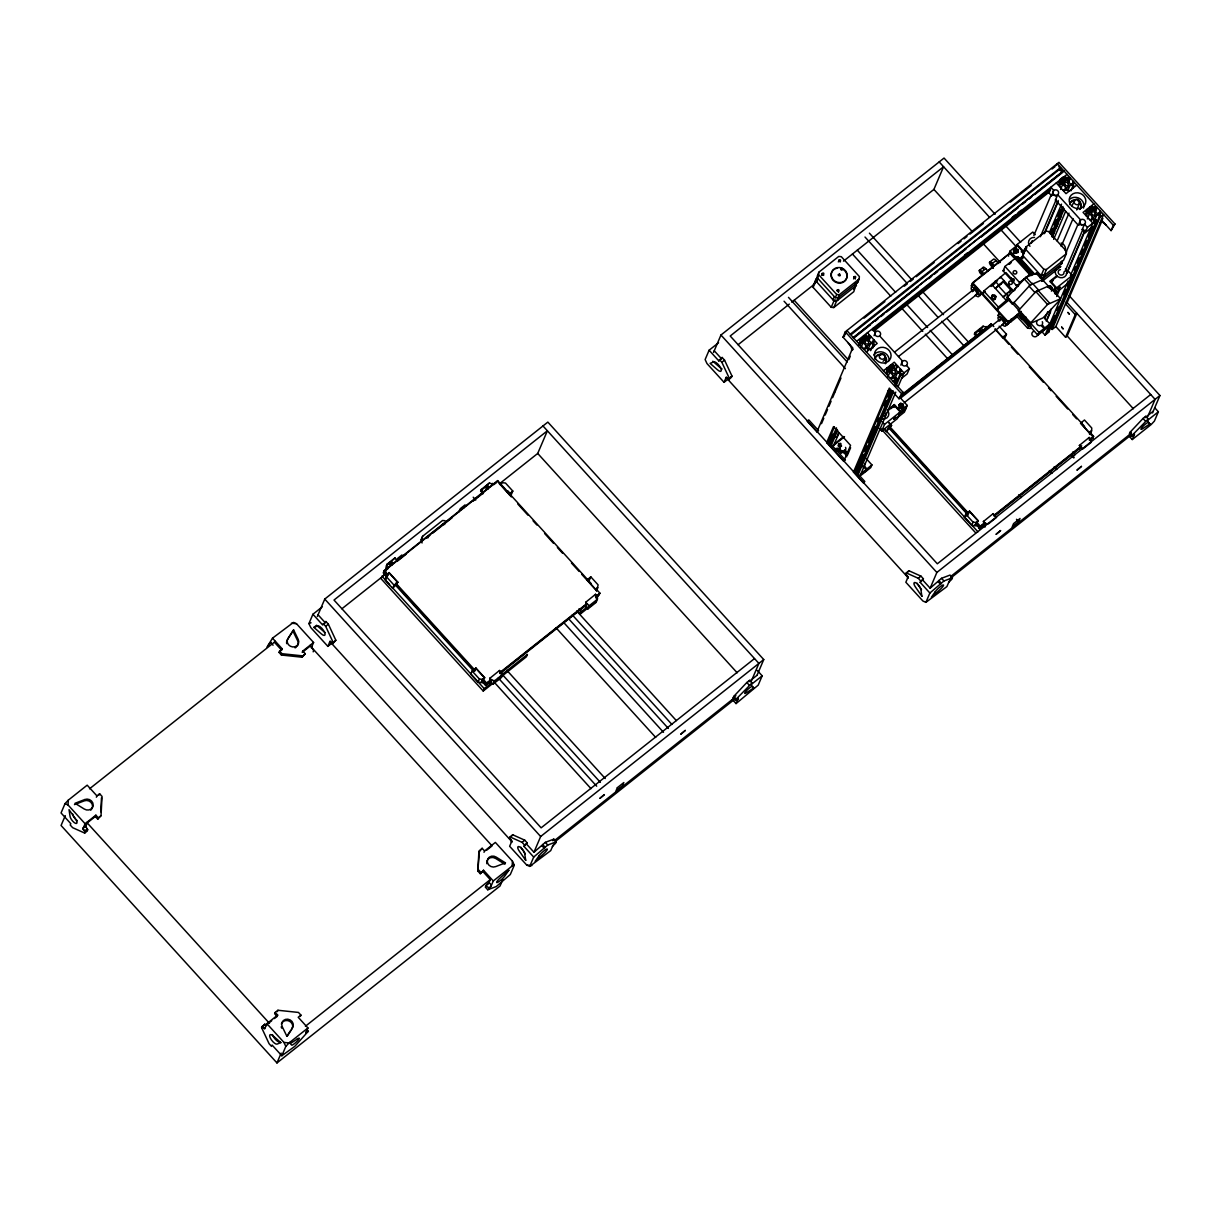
<?xml version="1.0" encoding="UTF-8"?>
<svg xmlns="http://www.w3.org/2000/svg" width="1221" height="1221" viewBox="0 0 1221 1221"><rect width="100%" height="100%" fill="white"/><g stroke="black" fill="none" stroke-linecap="round" stroke-linejoin="round"><path stroke-width="1.5" d="M859.95 344.917L860.652 344.353L859.294 342.857L860.103 342.216L863.155 342.567L866.086 345.772L865.948 348.641L863.079 348.351M886.767 374.389L887.469 373.84L886.095 372.344L886.904 371.703L889.956 372.039L892.887 375.259L892.749 378.128L889.88 377.823M1059.584 186.569L1060.286 186.019L1058.912 184.508L1059.721 183.867L1062.774 184.218L1065.704 187.439L1065.567 190.308L1062.697 190.003M1086.385 216.056L1087.087 215.491L1085.728 213.996L1086.537 213.354L1089.59 213.69L1092.505 216.911L1092.383 219.78L1089.498 219.475M83.257 828.036L85.088 823.732L68.04 804.975L68.3 800.152L87.179 785.164L96.932 795.894L96.352 797.221M100.733 811.782L101.496 797.771M97.756 819.184L98.321 817.856L95.879 815.17L95.314 816.498L97.756 819.184L101.022 815.704L102.06 796.428L99.618 793.757L96.932 795.894M385.439 580.387L386.05 574.77L385.943 576.694L389.117 572.588L397.893 582.234L392.75 588.43L385.439 580.387L386.965 574.297M386.904 564.331L385.958 570.756L386.904 564.331L394.994 557.905L397.1 561.385L405.967 554.349M422.069 542.979L421.23 539.499L422.588 536.294L442.551 520.467L445.116 520.726M422.588 536.294L421.092 541.91M482.967 871.58L490.277 879.624L488.568 883.622L485.866 885.759C494.23 893.116 490.842 875.503 485.302 887.102L487.744 889.773L491.01 886.309L493.284 880.967L483.531 870.252L480.265 873.717L477.838 871.046L478.876 851.77L482.142 848.29L484.584 850.976L484.004 852.304M477.838 871.046L479.441 850.427M493.284 880.967L512.164 865.994L512.423 861.171L495.375 842.414L484.584 850.976M596.565 591.285L596.733 588.079M596.55 596.916L596.459 598.839L597.481 596.443L595.527 594.291L585.698 602.274L586.935 604.41L585.424 606.272L587.866 608.958L595.955 602.533L597.542 598.778M597.481 596.443L597.313 599.328L589.224 605.753L587.866 608.958M596.916 590.17L598.107 584.874L590.796 576.831L586.904 580.097L588.293 579.349M856.623 282.921L853.754 291.727L833.79 307.57L831.226 307.295L813.201 287.469L813.323 285.058L817.139 277.793M813.201 287.469L816.055 278.647M817.414 275.458L816.895 282.127L818.787 272.252L838.751 256.425L841.315 256.685L859.355 276.526L859.218 278.937L857.859 282.127L837.896 297.97L835.317 297.695L817.292 277.869L818.787 272.252M855.57 283.287L855.402 286.187L856.776 282.982M857.859 282.127L857.981 279.716M1022.755 258.669L1023.198 253.434L1025.915 247.024L1045.878 231.196L1048.457 231.471L1066.482 251.297L1066.36 253.709L1063.628 260.104L1043.665 275.946L1041.101 275.671L1023.061 255.845L1025.915 247.024M1061.339 261.263L1061.186 264.163L1062.545 260.958M1090.231 434.447L1090.399 431.227M1089.514 434.172L1091.605 430.921L1091.772 428.037L1084.462 419.993L1080.57 423.26L1089.346 432.906L1090.735 432.142L1089.849 433.379M866.635 335.928L866.452 338.782L863.216 341.361L859.431 340.262L865.903 335.119L866.635 335.928L864.407 341.178M888.964 371.047L891.208 365.796L892.719 364.606L893.451 365.4L893.268 368.269L890.033 370.833L886.965 370.543L886.232 369.734L887.743 368.544L887.118 367.842M1061.782 183.226L1065.536 176.77L1066.086 180.449L1062.85 183.013L1059.05 181.914M1088.583 212.698L1090.826 207.448L1092.337 206.257L1093.07 207.051L1092.887 209.92L1089.651 212.485L1086.598 212.195L1085.866 211.386L1087.377 210.195L1086.736 209.493M840.46 446.169L839.132 444.826L838.461 446.276M389.224 564.545L390.751 563.339L392.139 564.85M488.095 489.026L487.164 487.24L485.332 488.018M840.811 446.367L840.216 444.765L838.217 445.055M978.921 331.532C980.677 328.19 982.768 333.592 979.639 330.281C979.379 327.106 984.492 329.701 981.73 331.334M995.68 281.761L997.557 280.281M1031.516 275.519L1032.661 272.68L1030.387 273.977L1015.765 257.89L1018.039 256.608L1016.849 257.066L1004.975 266.453L1003.097 270.848L1016.254 285.317L1017.429 284.661M1024.266 252.182L1025.03 251.19M83.394 827.731L82.814 829.059L85.256 831.745L84.692 833.073L72.665 827.685L70.223 825.014L70.803 823.671L61.05 812.957L65.034 803.616L68.3 800.152M425.808 537.805L426.984 536.95L427.96 537.851M823.656 275.397L822.725 273.962L821.641 275.366M266.712 1025.579A4.014 1.419 51.6 0 1 264.865 1024.16L261.599 1027.639L269.078 1043.696L271.505 1046.366L272.085 1045.039L281.822 1055.753L294.749 1046.397L308.379 1031.165L305.677 1033.302L306.257 1031.974M270.803 642.17L266.972 646.977M991.238 297.924L992.23 295.207L994.505 294.887L996.061 296.596L995.069 299.313L992.795 299.633L991.513 297.252C992.185 301.007 996.947 297.817 993.955 296.321C990.674 295.619 992.444 301.007 995.359 298.641L995.069 299.313M1051.281 289.636L1052.014 287.53L1050.411 285.76L1048.061 286.096M596.306 597.512L595.527 594.291M65.262 815.643L61.065 825.488L276.969 1062.942L500.061 885.973L502.869 879.41M99.054 795.085L99.618 793.757M95.314 816.498L87.225 822.923L85.943 825.961A3.251 1.145 51.6 0 0 87.286 828.861L87.378 830.936L84.692 833.073M268.269 645.054L272.512 638.171L293.513 622.374L296.52 623.733L313.583 642.49L311.309 647.817M313.583 642.49L302.793 651.052L305.235 653.723L301.969 657.203L281.425 655.036L278.983 652.365L282.249 648.885L272.512 638.171M278.983 652.365L282.249 648.885M281.425 655.036L281.99 653.708L279.548 651.022M286.721 643.65A5.891 5.418 23.1 0 1 287.53 639.575L293.605 629.914L298.153 639.3A5.891 5.418 23.1 0 1 292.689 646.947A5.891 5.418 23.1 0 1 288.095 638.232L293.605 629.914M331.914 643.162L327.869 646.367L310.806 627.609L308.928 623.595L312.912 614.255L322.359 606.776M317.323 616.498L324.755 599.068L547.847 422.1L763.751 659.554L757.066 675.244M302.793 651.052L302.228 652.38L310.317 645.955M301.969 657.203L305.235 653.723M329.563 642.368A4.014 1.419 51.6 0 1 332.57 643.711L335.836 640.247L328.373 624.19L325.931 621.504L322.665 624.984L312.912 614.255M325.931 621.504L325.366 622.847L318.055 614.804M313.171 651.831L313.736 650.503A4.014 1.419 51.6 0 1 311.874 646.489M327.869 646.367L330.143 641.04L332.57 643.711L335.836 640.247M384.874 573.733L380.876 578.495L483.226 691.04L526.388 656.806L527.411 654.41L500.625 675.656M590.979 583.333L497.588 480.616L384.294 570.497L383.272 572.893L385.699 575.564M387.011 575.839L389.117 572.588M394.994 557.905L386.218 565.934M400.641 558.073L401.968 554.96L397.1 558.806M392.75 588.43L394.124 585.225L397.893 582.234M458.898 511.843L460.225 508.73L465.079 504.884L463.751 507.997M483.073 493.711L480.647 491.04L481.318 489.438L489.423 483.012L493.467 484.416M483.424 492.918L481.318 489.438M489.423 483.012L480.647 491.04M492.155 484.142L492.49 483.348M264.865 1024.16L261.599 1027.639M497.588 480.616L499.801 484.233M300.335 1016.452L300.915 1015.109L298.473 1012.438L277.93 1010.271L275.229 1012.407L277.671 1015.094L266.88 1023.656L264.606 1028.982L262.164 1026.312A4.014 1.419 51.6 0 0 265.171 1027.655M511.324 496.901L500.259 484.432L502.426 482.707L505.494 483.043L512.805 491.071L511.446 494.276M275.229 1012.407L274.664 1013.751L277.106 1016.421L274.404 1018.573M277.365 1011.614L277.93 1010.271M277.106 1016.421L277.671 1015.094M512.805 491.071L508.928 494.337L510.317 493.589L507.799 490.827M510.317 493.589L509.432 494.81M276.969 1062.942L281.166 1053.097M499.404 483.837L537.713 453.449L547.39 430.784L334.005 600.045L541.132 827.838L754.517 658.577M281.822 1055.753L285.806 1046.428L289.072 1042.948L307.951 1027.975L298.214 1017.261L300.915 1015.109M306.12 1032.279L307.951 1027.975M483.18 682.768L483.516 681.974L481.471 681.745L484.645 677.64L475.869 667.994L472.1 670.985L470.726 674.19L478.037 682.234L483.18 682.768L485.607 685.454L488.659 682.508L490.705 682.722L491.727 680.326L489.774 678.174L490.705 682.722M473.763 671.245L475.869 667.994M478.037 682.234L479.41 679.029L472.1 670.985M481.471 681.745L484.645 677.64M483.226 691.04L484.249 688.644L491.697 682.737M485.607 685.454L486.63 683.043L491.117 679.502M488.308 683.302L493.452 683.852L494.81 680.646L502.899 674.221L499.496 670.482L489.667 678.449M499.496 670.482L500.274 673.687M502.899 674.221L501.541 677.426L493.452 683.852M589.422 580.036L590.796 576.831M577.899 611.339L580.341 614.01L581.364 611.614L587.255 606.944M585.698 602.274L589.224 605.753M482.142 848.29L478.876 851.77M581.684 574.282L595.68 589.743L597.939 587.774M480.265 873.717L483.531 870.252M596.092 588.949L599.938 593.177L596.214 597.71M718.559 342.735L709.111 350.213L705.128 359.554L706.99 363.568L724.053 382.326L728.098 379.121M713.522 352.457L720.955 335.027L944.047 158.058L995.146 214.255M512.759 834.798L509.493 838.278L511.92 840.964L509.645 846.29L526.709 865.048L529.716 866.391L533.699 857.066L523.946 846.351L527.213 842.872L524.771 840.185L512.759 834.798L510.057 836.95L510.057 838.903M709.111 350.213L718.864 360.943L722.13 357.463L724.557 360.149L732.035 376.19L728.769 379.67A4.014 1.419 51.6 0 0 725.762 378.327M505.418 862.85L495.726 866.589A5.891 5.418 23.1 0 1 487.271 860.942A5.891 5.418 23.1 0 1 496.245 857.142L505.418 862.85L504.853 864.193L495.665 858.47A5.891 5.418 23.1 0 0 486.828 863.72M718.864 360.943L722.13 357.463M512.423 861.171L514.3 865.185L510.317 874.511L496.26 886.553L487.744 889.773M523.946 846.351L527.213 842.872M724.053 382.326L726.327 376.984L728.769 379.67L732.035 376.19M526.648 844.199L533.959 852.243L540.659 836.507L763.751 659.554M533.959 852.243L545.314 842.353L553.83 839.132L556.272 841.803L552.426 846.611M533.699 857.066L547.756 845.039L556.272 841.803M553.83 839.132L552.915 840.75M834.355 296.627L832.981 299.817L837.606 300.305L838.964 297.115M831.226 307.295L833.958 300.9L815.918 281.059M835.317 297.695L836.69 294.49L818.65 274.664M833.79 307.57L836.522 301.16L856.486 285.332M837.896 297.97L839.254 294.765L859.218 278.937M853.891 289.316L855.936 284.524M816.925 431.883L818.543 430.601L808.79 419.887L807.173 421.169L816.925 431.883L852.746 347.893L843.009 337.164L845.283 331.837L1058.928 162.362L1114.971 223.992L1111.079 230.616L1101.327 219.902L1102.96 218.62M845.191 334.554L846.901 330.555L902.945 392.185L899.053 398.809L889.3 388.095L853.479 472.084L863.216 482.799L864.834 481.517L855.097 470.802L853.479 472.084M850.213 334.203L1060.469 167.643M821.489 423.672L823.793 418.269M825.182 415.033L827.533 409.523M828.876 406.379L831.089 401.19M832.569 397.725L834.782 392.536M834.996 392.017L838.476 383.882M838.735 383.272L840.964 378.022M848.809 359.661L850.274 356.196M858.607 345.711L860.103 342.216M861.522 340.873L863.766 335.622L864.392 336.324L861.416 343.315M862.926 342.124L865.903 335.119M860.912 347.817L863.155 342.567M867.185 338.919L868.68 335.409L870.039 336.92L868.558 340.415M864.59 349.282L866.086 345.772M868.513 341.605L870.741 336.355L870.039 336.92M843.482 261.141L933.912 189.408L943.574 166.743L730.204 336.004L937.331 563.797L1150.701 394.536M826.663 442.597L833.5 426.602L850.549 445.36L843.726 461.37L826.663 442.597L828.281 441.315L845.344 460.088L843.726 461.37M827.579 442.994L834.431 426.923M867.612 350.351L870.604 343.345L874.389 344.444L872.893 347.939M874.053 335.653L875.747 331.654L872.832 328.434M829.868 441.132L832.844 434.127M872.374 343.284L873.87 339.789L873.168 340.338L874.526 341.849L873.717 342.491L870.665 342.139L867.749 338.919L868.68 335.409M829.746 443.574L836.477 427.823M830.326 445.39L837.087 429.395M870.68 350.641L873.656 343.635M830.967 446.092L837.682 430.341M833.149 446.672L839.117 432.677M736.263 699.908L735.622 700.411L733.195 697.74L733.76 696.397L746.825 682.508L749.526 680.372L751.953 683.043L751.388 684.386L762.179 675.824L757.31 670.466M751.953 683.043L736.202 699.084L735.622 700.411L738.323 698.275L736.049 703.601L732.402 699.587M749.526 680.372L748.946 681.7L757.051 675.289M847.389 455.28L850.61 447.741M751.464 680.83L758.897 663.4L542.994 425.961M887.591 372.1L890.567 365.094L891.208 365.796M889.727 371.596L892.719 364.606M887.728 377.289L889.956 372.039M891.208 370.65L893.451 365.4M762.179 675.824L758.195 685.149L736.049 703.601M891.391 378.754L892.887 375.259M895.359 369.887L897.557 365.842L895.314 371.092M854.379 472.466L889.788 389.468M894.428 379.823L897.404 372.817L900.457 373.122L901.19 373.931L895.832 386.324M900.854 365.125L902.563 361.126L879.654 335.943M856.669 470.604L863.384 454.853M864.88 451.358L867.124 446.108M868.619 442.613L875.335 426.862M877.563 421.611L879.059 418.116M884.294 405.86L886.522 400.61M888.018 397.115L890.262 391.865M894.734 381.364L896.229 377.869L896.87 378.556L894.627 383.806M898.473 373.321L900.671 369.261M856.562 473.061L891.635 390.812M857.142 474.877L892.994 390.628M895.207 385.622L900.457 373.122M857.768 475.564L893.604 391.575M895.771 392.155L859.95 476.159L865.124 472.069L866.269 469.413L863.049 466.468A3.098 2.839 23.1 0 1 862.301 466.681M898.015 386.904L903.983 372.909L894.245 362.194L883.455 370.757M879.303 428.434L881.684 431.059L884.538 424.389L900.182 411.981L894.337 405.555L887.789 410.744M906.455 365.415L909.386 368.635L907.111 373.962L901.708 378.251M871.931 464.911L866.803 468.986L865.658 471.642L870.787 467.582L871.931 464.911L865.842 458.211M891.284 408.516L894.383 404.578L900.228 411.019L898.87 414.209L905.875 408.653L907.249 405.448L899.602 397.054M893.574 407.31L894.337 405.555M899.053 398.809L902.945 392.185M883.989 428.907L886.415 431.578L887.789 428.388L891.559 425.381L889.056 422.634M899.022 404.731L898.671 405.525L900.793 403.312L903.082 404.136L903.586 406.379L901.464 408.592L899.175 407.768L899.022 404.731L900.793 403.312M886.415 431.578L891.559 425.381M903.25 407.173L903.082 404.136M900.182 411.981L897.328 418.65L881.684 431.059M901.464 408.592L903.586 406.379M981.196 293.727L980.066 295.558L978.632 293.635A6.105 2.152 51.6 0 0 972.908 287.347L971.29 285.897L972.649 282.707L1010.423 252.747L1016.772 259.737M980.066 295.558L981.089 293.147M1013.109 280.464L1005.936 272.573L983.79 291.025L982.646 293.696L985.347 291.544M987.133 327.564L983.088 326.175L974.984 332.585L974.312 334.188L976.739 336.874M1008.729 254.182L1010.103 250.977L1017.108 245.421L1022.954 251.847M1008.607 256.166L1008.47 254.823M992.23 295.207L996.061 296.596M995.558 265.064L1010.423 252.747M999.968 278.19L1000.533 276.846L1013.705 291.331M977.09 336.065L974.984 332.585M1015.536 248.641L1013.415 250.854L1015.536 248.641L1017.826 249.466L1017.978 252.503L1017.826 249.466M1015.735 247.787L1017.169 244.459L1032.813 232.051L1035.194 234.661M1013.918 253.098L1013.751 250.061M982.401 327.777L983.088 326.175M1003.387 281.944L1003.952 280.601L995.283 288.354L1003.387 281.944L1011.186 290.506L1009.34 292.735M986.797 328.373L986.156 326.495M1056.531 165.461L1057.31 163.645L1113.354 225.29L1111.079 230.616M990.567 325.366L991.254 323.779L993.818 326.587M1008.668 298.367L998.412 307.112L997.267 309.768L1009.752 299.343M1009.019 320.818L1008.485 323.748L1006.867 325.03L1005.448 323.122A6.105 2.152 51.6 0 0 999.724 316.834L998.091 315.384L999.114 312.988M1041.727 281.364L1043.055 279.441L1037.194 273L1026.052 277.228L1006.653 297.863L1012.499 304.288L1013.827 302.365L1019.688 308.791L1018.36 310.714L1030.051 323.58L1043.1 317.857L1060.194 299.679M1033.866 235.424L1051.037 195.177M1011.186 290.506L1011.751 289.179L1003.082 296.932L1005.463 295.558M1051.525 195.757L1053.799 190.415L1050.869 187.21L1048.595 192.536L1051.525 195.757A2.946 2.701 23.1 0 1 1052.151 195.375M1059.08 184.203L1059.935 180.021M1016.254 285.317L1017.887 286.538L1019.596 282.539L1030.387 273.977M1060.408 184.279L1063.384 177.274L1064.025 177.976M1055.417 200.046L1057.691 194.704L1080.6 219.902L1078.326 225.229L1055.417 200.046A2.946 2.701 23.1 0 0 1055.906 199.527M1062.545 183.776L1065.536 176.77M1040.384 236.706L1056.058 199.969M1060.545 189.469L1062.774 184.218M1063.277 184.585L1066.269 177.579M1012.499 304.288L1030.005 285.165L1043.055 279.441M1044.031 233.745L1058.225 200.503M1066.818 180.571L1068.299 177.06L1069.672 178.571L1068.177 182.066M1044.733 233.196L1058.18 201.694M1006.867 325.03L1008.241 321.825L1021.305 311.462M1008.485 323.748L1008.683 321.611M1064.208 190.934L1065.704 187.439M1068.131 183.257L1070.374 178.007L1069.672 178.571M995.069 329.227L1002.594 337.5L1006.486 334.233L999.175 326.19M1010.164 321.505L1011.186 319.093L1010.652 322.039L1007.997 323.214M1049.587 232.143L1061.537 204.136M1005.112 337.439L1006.486 334.233M1067.978 190.247L1070.222 184.997L1073.274 185.302L1074.007 186.096L1072.496 187.301L1073.137 187.988M1050.381 233.791L1052.624 228.541M1054.12 225.03L1056.363 219.78M1057.859 216.285L1060.835 209.279M1071.29 185.5L1073.488 181.441L1071.992 184.936M908.943 570.756L905.677 574.236L908.119 576.907L905.845 582.249L922.908 601.007L925.9 602.35L929.883 593.024L920.146 582.295L923.412 578.83L920.97 576.144L908.943 570.756L906.257 572.908L906.257 574.862M1018.36 310.714L1035.851 291.605L1048.9 285.867L1060.591 298.733L1047.542 304.472L1030.051 323.58M1051.022 234.478L1062.957 206.486M1016.772 315.186L1017.124 314.392L1016.574 317.323L1010.652 322.039M1051.602 236.294L1063.583 208.043M1071.015 190.797L1073.274 185.302M1016.574 317.323L1018.94 313.476M1052.243 236.996L1064.178 208.989M1052.365 236.843L1054.608 231.593M1056.104 228.098L1058.332 222.848M1059.828 219.353L1061.324 215.842M1037.194 273L1036.797 273.947L1040.307 277.808M1053.662 239.331L1065.612 211.34M1041.101 275.671L1043.818 269.276L1025.793 249.435M1057.142 240.919L1068.986 213.156M1071.946 206.212L1074.175 201.007M1043.665 275.946L1046.397 269.536L1066.36 253.709M1061.202 246.398L1073.045 218.62M1076.739 209.951L1079.715 203.007M1028.525 326.068L1031.089 326.328L1030.173 328.464L1027.609 328.19L1028.525 326.068L1018.68 315.232M920.146 582.295L923.412 578.83M1048.9 285.867L1048.488 286.813L1050.838 289.392M1047.725 286.889L1050.411 285.76M1065.902 252.655L1077.853 224.649M1052.014 287.53L1051.678 288.324L1050.06 286.553M1085.881 213.69L1087.377 210.195M1054.242 290.964L1055.616 287.759L1049.77 281.334L1056.775 275.763A5.891 5.418 23.1 0 1 1056.211 269.093M1087.209 213.751L1090.185 206.761L1090.826 207.448M1054.501 292.872L1056.638 287.866L1072.282 275.458L1068.711 271.52L1066.91 272.955M1082.218 229.517L1084.492 224.191L1087.423 227.396L1085.148 232.738L1082.218 229.517A2.946 2.701 23.1 0 0 1082.722 228.999M1089.346 213.248L1092.337 206.257M1044.794 318.696L1047.786 311.691M1055.249 294.185L1056.745 290.69M1064.956 271.444L1082.874 229.441M1087.346 218.941L1089.59 213.69M1022.771 318.513L1037.896 335.149L1039.025 332.494L1044.153 328.418L1040.948 325.488A3.098 2.839 23.1 0 1 1036.995 321.138M930.158 588.156L936.858 572.466L1159.95 395.512L1069.245 295.757M1090.826 212.301L1093.07 207.051M1046.214 320.97L1051.434 308.73M1056.669 296.474L1059.645 289.484M1066.36 273.733L1085.026 229.975M1093.619 210.043L1095.115 206.547L1096.473 208.043L1094.978 211.538M1047.664 318.666L1050.64 311.676M1068.558 269.673L1084.981 231.166M1044.153 328.418L1043.024 331.089L1037.896 335.149M1044.947 318.574L1049.816 323.931L1044.703 327.991L1043.558 330.662L1048.686 326.587M976.846 525.915L971.702 525.381L964.392 517.338L965.765 514.148L969.535 511.141L978.311 520.787L975.136 524.908L977.182 525.122L979.273 528.601L982.325 525.656L984.37 525.885L985.393 523.473L983.439 521.336L984.37 525.885M1091.009 220.406L1092.505 216.911M1094.932 212.744L1097.175 207.494L1096.473 208.043M922.832 580.158L930.143 588.201L941.513 578.311L950.03 575.076L952.456 577.762L948.625 582.57M967.444 514.407L969.535 511.141M1041.727 331.471L1045.054 335.119L1068.192 280.876M1070.42 275.625L1092.826 223.122L1083.073 212.408L1093.863 203.846M1094.047 221.474L1097.023 214.484L1100.09 214.774L1100.823 215.583L1099.312 216.773L1099.938 217.475L1052.166 329.472L1051.54 328.77L1100.09 214.774M1054.807 315.766L1048.076 331.517L1048.717 332.204L1045.054 335.119M1057.035 310.516L1058.531 307.02M1063.75 294.765L1065.994 289.514M1067.49 286.019L1071.962 275.519M1074.205 270.268L1075.701 266.758M1077.197 263.263L1079.425 258.013M1080.921 254.517L1083.164 249.267M1084.66 245.772L1086.904 240.522M1088.384 237.011L1092.871 226.511M1094.367 223.016L1095.848 219.521L1096.489 220.207L1048.717 332.204M1072.282 275.458L1069.443 282.127L1055.219 293.406M1098.106 214.972L1100.289 210.912L1098.808 214.423M929.883 593.024L943.94 580.982L952.456 577.762M1052.166 329.472L1055.844 326.556L1103.601 214.56L1099.938 217.475M971.702 525.381L973.076 522.176L965.765 514.148M1101.998 220.97A7.234 2.549 51.6 0 0 1101.815 221.276L1067.123 302.61L1065.506 303.892L1075.258 314.621L1065.582 337.286L1055.844 326.556M975.136 524.908L978.311 520.787M979.273 528.601L980.31 526.205L984.782 522.649M985.393 523.473L988.476 523.809L996.565 517.383L993.161 513.629L994.276 516.04M1018.665 521.688L1020.039 518.482L1013.552 523.626L1012.194 526.831L1018.665 521.688L1016.483 519.276M1081.623 423.305L1081.959 422.497L1080.57 423.26M1079.364 445.421L1082.89 448.916L1090.979 442.49L1091.147 439.591L1089.193 437.454L1079.364 445.421L1080.6 447.573L1079.089 449.435M1089.346 432.906L1091.605 430.921M1089.193 437.454L1090.307 439.865M1092.581 438.736L1093.604 436.324L1089.758 432.112M1132.447 435.866L1131.821 436.37L1129.379 433.684L1129.959 432.356L1143.024 418.467L1145.71 416.33L1148.152 419.001L1147.587 420.345L1158.378 411.782L1154.715 407.753M1148.152 419.001L1132.386 435.042L1131.821 436.37L1134.523 434.233L1132.249 439.56L1128.586 435.546M1145.71 416.33L1145.145 417.658L1153.235 411.233M1147.664 416.788L1155.097 399.359L1066.315 301.724M1152.517 412.942L1159.95 395.512M1158.378 411.782L1154.394 421.108L1151.128 424.587L1132.249 439.56M85.516 826.922L85.943 825.961L83.242 828.097A3.251 1.145 51.6 0 0 84.6 831.013L87.286 828.861M737.759 699.602L736.355 699.831M1133.943 435.561L1132.554 435.79M1008.729 264.362L1011.003 262.439L1010.561 263.217M855.341 278.999L854.593 277.32L853.601 278.922M511.355 842.292L511.507 841.925A3.251 1.145 51.6 0 0 510.149 839.01M907.554 578.25L907.691 577.869A3.251 1.145 51.6 0 0 906.348 574.969M287.21 1036.171L290.873 1030.616M838.506 292.384L838.522 290.919L836.98 290.827M838.232 445.787L840.231 446.169M1007.127 293.559L1007.89 292.781M1059.828 170.329L1061.629 171.367M1026.205 267.796L1027.151 268.086M1052.059 281.471L1053.158 280.509M1010.301 263.477L1009.218 264.346M997.069 280.784L996.229 281.486M308.379 1031.165L306.105 1032.325M733.195 697.74L735.881 695.588M89.499 788.827L275.412 641.361M421.23 539.499L422.313 538.644M396.047 561.691L383.943 571.291L387.79 575.503M397.359 560.653L495.757 482.6M313.889 627.396L317.582 625.946A5.891 2.076 51.6 0 1 324.511 632.157A5.891 2.076 51.6 0 1 321.245 633.806L313.889 627.396L316.59 625.259L323.947 631.669A5.891 2.076 51.6 0 0 324.984 632.493M388.08 568.543L383.608 572.084L387.439 576.312M426.846 537.789L429.823 535.424M432.799 533.073L452.182 517.689M473.061 501.144L483.485 492.857M493.925 484.584L496.901 482.219M341.895 608.775L384.34 575.106M333.135 642.383L325.671 626.327L328.373 624.19M85.088 823.732L95.879 815.17M98.321 817.856L101.022 815.704M87.958 829.608L85.256 831.745L84.692 831.119M738.095 344.734L789.315 304.09M791.742 302.167L815.094 283.654M729.334 378.342L721.855 362.286L724.557 360.149M864.025 318.162L884.92 301.587M904.318 286.202L907.31 283.837M910.286 281.471L913.277 279.09M916.254 276.724L934.172 262.53M958.042 243.59L961.034 241.224M964.01 238.843L967.001 236.477M969.978 234.111L983.409 223.458M1010.271 202.152L1031.165 185.577M1052.059 169.017L1055.036 166.636M843.009 337.164L844.627 335.882M851.144 334.646L1060.072 168.925L1058.943 166.529M854.074 337.866L870.481 324.847M874.969 321.291L877.945 318.925M880.936 316.56L883.912 314.194M886.904 311.828L918.238 286.966M928.677 278.678L931.669 276.312M934.66 273.947L937.636 271.581M940.628 269.215L965.994 249.084M980.921 237.256L1018.222 207.662M1022.694 204.105L1025.686 201.74M1028.662 199.374L1031.653 197.008M1034.63 194.643L1062.987 172.146L1060.072 168.925M964.498 255.235L967.475 252.854M1012.24 217.353L1015.231 214.988M1018.207 212.607L1021.199 210.241M1059.996 179.472L1062.987 177.106M856.638 341.269L1067.062 174.359M872.282 330.067L1051.357 188.019M1058.821 182.097L1063.43 178.373M859.615 341.239L864.102 337.683M873.046 330.586L1050.625 189.728M1059.584 182.616L1062.575 180.25M873.763 331.212L1049.862 191.529M1060.301 183.242L1063.293 180.876M1068.299 177.06L1067.368 180.571L1070.283 183.791L1073.351 184.142L1074.159 183.501L1072.786 181.99M853.235 349.267L851.617 350.549A7.234 2.549 51.6 0 0 847.878 342.521M870.604 343.345L867.368 345.909L867.185 348.779L870.054 349.084M1070.222 184.997L1066.986 187.561L1066.803 190.43L1069.688 190.735M874.389 344.444L872.878 345.65L873.519 346.337M866.391 351.984L877.182 343.437L867.429 332.707M1076.8 185.088L1066.009 193.651L1056.272 182.921M980.967 274.069A3.312 1.16 51.6 0 1 979.288 270.467L983.058 267.475M993.406 268.361L991.223 265.949A3.312 1.16 51.6 0 1 989.529 262.332L993.314 259.34A3.312 1.16 51.6 0 1 996.015 260.546L998.702 263.492M979.288 270.467A3.312 1.16 51.6 0 1 981.989 271.673L985.774 268.681L987.957 271.093M989.529 262.332A3.312 1.16 51.6 0 1 992.246 263.538L996.015 260.546M971.29 285.897L972.908 284.615M1018.329 251.709L1016.544 253.113L1014.254 252.289M883.058 361.279L886.049 358.913M895.008 351.801L974.144 289.026M1026.892 247.802L1023.015 250.885L1017.169 244.459M596.184 590.216L597.069 588.995L595.68 589.743M1023.198 253.434L1024.266 252.579M1021.824 256.624L1022.908 255.769M500.061 672.405L586.523 603.815M595.466 596.718L599.938 593.177M898.534 356.501L977.685 293.712M490.766 680.295L486.294 683.852L482.463 679.624M499.71 673.198L586.172 604.624M596.611 596.336L599.587 593.971M491.91 679.914L485.958 684.645L482.112 680.433M500.869 672.817L587.332 604.242M596.275 597.145L599.252 594.78M991.086 286.477L995.13 283.257M580.341 614.01L596.52 601.175M886.568 371.81L890.613 368.589M1086.186 213.461L1090.231 210.241M1095.115 206.547L1094.169 210.058L1097.099 213.278L1100.152 213.614L1100.96 212.973L1099.587 211.477M897.404 372.817L894.169 375.396L893.986 378.251L894.718 379.059L896.229 377.869M1097.023 214.484L1093.787 217.048L1093.604 219.917L1094.337 220.711L1095.848 219.521M901.19 373.931L899.679 375.122L900.32 375.824L909.386 368.635M893.192 381.471L896.87 378.556M1087.423 227.396L1096.489 220.207M1085.148 232.738L1090.536 228.449M1101.815 221.276L1100.197 222.558A7.234 2.549 51.6 0 1 1106.211 225.259M834.325 443.986L843.772 436.508M1042.291 279.136L1062.255 263.309M833.76 445.329L844.55 436.767M975.655 333.119L979.7 329.914M998.091 315.384L999.709 314.102M1042.352 281.212L1060.896 266.499M1113.354 225.29L1114.971 223.992M900.32 395.909L991.254 323.779M901.464 395.528L905.936 391.972M908.928 389.606L953.647 354.136M956.623 351.77L959.614 349.404M962.591 347.039L990.918 324.572M902.624 395.146L920.512 380.952M932.432 371.489L935.408 369.124M938.4 366.758L941.376 364.392M944.352 362.026L968.207 343.116M900.9 397.863L1000.961 318.498M888.766 409.035L894.383 404.578M1057.34 276.251L1050.793 281.441L1056.638 287.866M904.425 402.564L1004.486 323.199M1020.97 312.255L1007.89 322.634L972.313 283.501L994.428 265.964L992.246 263.538M900.228 411.019L907.249 405.448M1051.403 291.102L1055.616 287.759M898.748 414.484L905.768 408.913L904.395 412.118L897.389 417.689M1018.253 315.079L1020.924 318.025A3.312 1.16 51.6 0 0 1023.641 319.246L1026.159 317.246M1003.097 337.973L1003.983 336.737L1002.594 337.5M861.141 473.473L866.269 469.413M1051.54 328.77L1053.051 327.579L1052.319 326.77M1075.258 314.621L1076.876 313.324L1067.2 335.989L1065.582 337.286M269.017 1022.847L271.703 1020.71M486.706 850.167L492.109 845.878M510.057 836.95L522.084 842.337L524.771 840.185M305.403 1026.266L489.819 879.975M554.746 840.338L734.386 697.847M555.265 841.528L733.729 699.954M964.392 517.338L967.093 515.201M555.692 843.146L553.006 845.283L550.732 850.61L529.716 866.391M983.332 521.596L993.161 513.629M993.726 515.552L1081.684 445.787M1089.132 439.881L1093.604 436.324M984.431 523.458L979.959 526.999L976.128 522.786M994.871 515.17L1081.333 446.596M1090.277 439.499L1093.268 437.133L1080.677 422.985M984.095 524.252L979.624 527.808L975.777 523.58M994.535 515.979L1080.997 447.39M1089.941 440.293L1092.917 437.927M906.257 572.908L918.268 578.281L920.97 576.144M950.945 576.297L1130.585 433.806M949.969 578.662L1131.409 434.722M951.892 579.09L949.19 581.242L946.916 586.568L925.9 602.35M1149.907 423.931L1143.039 428.449A5.159 0.9 -42.3 0 1 1142.688 426.663A5.159 0.9 -42.3 0 1 1148.64 422.497L1149.907 423.931L1147.481 421.245M753.723 687.972L746.855 692.49A5.159 0.9 -42.3 0 1 746.489 690.704A5.159 0.9 -42.3 0 1 752.457 686.538L753.723 687.972L751.281 685.286M1130.448 432.875L1131.272 432.417M1048.351 287.591L1050.121 287.561L1050.777 288.812M994.245 283.241L991.879 284.6L1006.501 300.687L1008.867 299.313M1003.097 270.848L1004.273 270.177M500.152 484.691L501.541 483.943M74.466 804.608L84.173 800.884A5.891 5.418 23.1 0 1 90.72 810.195M308.928 623.595L311.065 622.786M512.164 865.994L514.3 865.185M1014.01 252.823C1021.641 253.098 1011.247 247.985 1015.75 253.22M1013.903 253.098L1015.353 253.251M991.986 298.336L994.108 299.74M899.267 407.493C906.944 407.219 895.955 402.945 901.357 408.547M899.16 407.768L901.113 408.47M1043.818 269.276L1046.397 269.536M1040.124 274.603L1044.733 275.091L1043.375 278.281L1040.292 277.961M836.69 294.49L839.254 294.765M833.958 300.9L836.522 301.16M1027.548 324.984L1030.631 325.32M985.82 327.289L987.881 327.518M973.076 522.176L976.159 522.512M981.974 526.465L985.393 526.816M291.392 623.183L296.52 623.733M281.99 653.708L302.533 655.86M479.41 679.029L482.493 679.349M491.727 680.326L494.81 680.646M526.709 865.048L531.837 865.597M266.88 1023.656L283.944 1042.413L289.072 1042.948M839.468 274.023C835.378 274.954 842.154 277.579 839.743 274.13M1015.2 249.45L1017.475 250.274M900.457 404.12L902.746 404.945M899.526 406.959L901.8 407.799M65.034 803.616L68.04 804.975M1056.775 275.763L1057.935 276.755A5.891 5.418 23.1 0 0 1065.414 268.925M712.789 361.218L720.146 367.628A5.891 2.076 51.6 0 0 722.13 369.001M1005.371 225.503L1020.695 242.353M939.193 161.92L989.605 217.353M1001.113 230.006L1016.452 246.886M1042.444 279.67L1048.29 286.096M1018.009 256.822L1032.63 272.909M1017.887 257.082L1032.508 273.168M1016.299 257.463L1030.921 273.55M1010.103 250.977L1016.193 257.677M1014.987 258.516L1029.608 274.588M1010.088 253.541L1013.842 257.677M1026.052 277.228L1031.913 283.654M1037.758 290.094L1049.45 302.961M1024.144 278.739L1030.005 285.165M1035.851 291.605L1047.542 304.472M1004.975 266.453L1019.596 282.539M1143.024 418.467L1145.451 421.138M933.912 189.408L972.267 231.593M983.775 244.246L1000.396 262.515M1066.879 335.638L1133.363 408.76M1044.703 327.991L1042.123 324.557A3.098 2.839 23.1 0 0 1042.276 321.688M995.146 281.135L998.549 284.89M1006.348 293.467L1008.622 295.955M998.839 286.309L1006.638 294.872M1007.066 296.917L1012.911 303.342M1018.757 309.783L1030.448 322.634M1039.025 332.494L1029.288 321.764L1028.708 323.092L1023.839 317.735M1129.959 432.356L1132.386 435.042M1013.109 304.06L1018.955 310.485M981.989 271.673L983.775 273.641M1019.276 312.683L1021.962 315.629A3.312 1.16 51.6 0 1 1023.641 319.246M1016.635 316.132L1027.609 328.19M983.79 291.025L998.412 307.112M972.649 282.707L1008.241 321.825M1002.777 336.431L1084.645 426.48M995.176 328.953L1008.821 344.276M1011.385 347.085L1017.78 354.121M1029.288 366.773L1043.36 382.265M1048.488 387.881L1051.037 390.705M1056.165 396.321L1067.673 408.989M1072.786 414.621L1076.632 418.834M1072.587 452.091L1075.029 454.761M1071.565 454.487L1074.007 457.173M869.398 233.165L911.553 279.533M923.061 292.17L943.497 314.652M947.328 318.864L969.047 342.75M1071.244 455.158L1073.808 457.967M865.002 237.027L907.157 283.394M917.368 294.627L937.82 317.109M941.65 321.321L963.369 345.207M857.295 250.168L895.649 292.353M907.157 305.006L927.624 327.518M930.173 330.326L953.189 355.632M1054.196 466.727L1056.76 469.536M852.441 254.029L890.796 296.215M902.304 308.867L922.771 331.364M925.32 334.172L948.335 359.493M1049.343 470.573L1051.907 473.382M1018.635 494.887L1021.077 497.558M896.855 366.392L895.481 364.896L894.672 365.537L894.55 368.406L897.466 371.627L900.533 371.962L901.342 371.321L899.969 369.826M845.283 331.837L901.327 393.467M794.169 300.244L847.878 359.31M788.476 297.359L847.237 361.996M784.065 301.221L845.39 368.666M888.934 422.893L891.452 425.656M969.428 511.416L978.204 521.062M889.468 426.312L968.787 513.537M976.464 521.978L980.31 526.205M889.132 427.106L967.169 512.927M888.781 427.899L968.1 515.14M882.142 421.764L884.538 424.389M884.523 429.09L977.914 531.807M880.936 428.678L975.61 532.799M866.803 468.986L864.224 465.537A3.098 2.839 23.1 0 0 864.651 463.4M720.955 335.027L936.858 572.466M941.513 578.311L943.94 580.982M938.812 580.448L941.254 583.134M938.247 581.776L940.674 584.462M714.239 350.763L721.55 358.791M719.428 359.6L721.855 362.286M918.268 578.281L920.71 580.967M726.877 378.357L908.287 577.869M746.825 682.508L749.267 685.195M537.713 453.449L737.179 672.802M733.76 696.397L736.202 699.084M500.259 484.432L509.035 494.078M587.011 579.838L595.787 589.484M517.719 503.922L527.945 515.186M533.073 520.818L536.904 525.03M544.581 533.47L553.54 543.33M557.371 547.542L562.499 553.174M571.443 563.018L579.12 571.459M578.922 608.928L581.364 611.614M473.214 497.206L475.763 500.015M576.694 611.019L676.342 720.604M572.283 614.88L671.932 724.465M568.65 618.788L668.375 728.464M563.797 622.634L663.522 732.31M555.982 627.747L655.708 737.423M506.807 670.268L605.25 778.54M501.953 674.114L600.396 782.386M498.321 678.021L596.687 786.202M493.91 681.883L591.01 788.659M386.752 567.216L387.378 569.093L386.416 568.024M389.011 572.847L397.787 582.493M475.763 668.253L484.539 677.899M384.294 570.497L388.125 574.709M395.802 583.15L475.122 670.39M482.799 678.83L486.63 683.043M395.467 583.959L474.786 671.184M395.116 584.752L473.168 670.573M386.813 577.182L394.124 585.225M381.898 576.083L389.575 584.538M392.139 587.347L484.249 688.644M324.755 599.068L540.659 836.507M545.314 842.353L547.756 845.039M542.612 844.489L545.054 847.176M542.048 845.832L544.49 848.503M323.229 623.641L325.671 626.327M522.084 842.337L524.511 845.008M330.677 642.399L512.087 841.91M309.859 645.466L491.269 844.978M274.374 642.185L281.685 650.213M478.403 869.703L480.845 872.389M270.635 642.536L273.077 645.222M86.767 822.42L269.459 1023.335M1027.41 268.345L1028.036 269.261M1029.975 246.291L1029.105 245.055A5.891 5.418 23.1 0 1 1034.584 237.408M887.362 410.149L888.232 411.37A5.891 5.418 23.1 0 1 882.752 419.032M921.534 589.758L918.451 585.347A5.159 1.816 51.6 0 1 917.139 583.18M525.335 853.8L522.267 849.404A5.159 1.816 51.6 0 1 520.94 847.237M293.04 631.242L297.588 640.628A5.891 5.418 23.1 0 1 297.298 646.077M283.944 1042.413L285.806 1046.428M444.688 524.542L443.391 523.672L442.643 525.106M840.445 261.828L839.407 260.699L838.293 261.874M837.835 433.928A3.098 2.839 23.1 0 1 835.5 437.194M836.782 449.572A9.57 8.791 23.1 0 1 839.239 449.526M843.894 451.221A9.57 8.791 23.1 0 1 847.176 454.823M835.027 448.885A9.57 8.791 23.1 0 1 839.804 448.199M844.459 449.877A9.57 8.791 23.1 0 1 847.74 453.495M1078.326 225.229A2.946 2.701 23.1 0 1 1078.952 224.862M1079.669 224.664A2.946 2.701 23.1 0 1 1081.852 225.168M1052.853 195.177A2.946 2.701 23.1 0 1 1055.631 196.184M1069.703 203.999A5.891 5.418 23.1 0 1 1075.533 200.549M1078.387 201.587A5.891 5.418 23.1 0 1 1080.112 209.264M1077.365 200.091A5.891 5.418 23.1 0 1 1079.471 209.493M1069.764 204.594A5.891 5.418 23.1 0 1 1075.869 199.756M1069.978 199.038A8.455 7.784 23.1 0 1 1083.531 208.074M874.938 358.501A5.891 5.418 23.1 0 1 880.768 355.052M884.782 357.081A5.891 5.418 23.1 0 1 885.347 363.751M874.999 359.081A5.891 5.418 23.1 0 1 882.6 354.594M883.973 355.28A5.891 5.418 23.1 0 1 885.698 362.958M873.793 355.021A8.455 7.784 23.1 0 1 889.163 360.577M845.527 447.39A2.946 2.701 23.1 0 1 844.26 451.007A2.946 2.701 23.1 0 1 840.338 449.587A2.946 2.701 23.1 0 1 841.605 445.986M837.148 450.885A8.089 7.433 23.1 0 1 839.224 450.87M843.146 452.335A8.089 7.433 23.1 0 1 844.718 453.724M835.393 450.885A8.089 7.433 23.1 0 1 846.794 456.791M1058.439 267.323A5.891 5.418 23.1 0 1 1059.874 266.911M1061.186 242.979A6.258 5.754 23.1 0 1 1065.17 250.534M1021.199 251.77A4.411 1.557 51.6 0 1 1021.977 252.381M1031.44 243.269A2.946 2.701 23.1 0 1 1032.34 240.72M1063.934 271.932A2.946 2.701 23.1 0 1 1061.705 275.061A2.946 2.701 23.1 0 1 1058.256 272.756A2.946 2.701 23.1 0 1 1060.484 269.627M1037.621 333.623A2.946 2.701 23.1 0 1 1035.637 336.706A2.946 2.701 23.1 0 1 1032.081 334.92A2.946 2.701 23.1 0 1 1033.454 331.532M893.436 406.791A3.098 1.084 51.6 0 1 893.955 407.417M888.171 390.751A7.234 2.549 51.6 0 1 894.169 393.452M885.897 413.156A2.946 2.701 23.1 0 1 884.37 416.086M730.83 376.923A4.014 1.419 51.6 0 1 731.471 377.533M281.73 1028.174A5.891 5.418 23.1 0 1 281.227 1026.8M281.379 1023.976A5.891 5.418 23.1 0 1 289.408 1021.168A5.891 5.418 23.1 0 1 291.804 1029.227M290.4 1042.108A5.159 0.9 -42.3 0 1 289.743 1042.429M279.853 1041.94A5.891 2.076 51.6 0 1 275.931 1039.91A5.891 2.076 51.6 0 1 272.497 1034.599M77.244 820.665A5.159 1.816 51.6 0 1 72.726 814.041M296.306 647.115A5.891 5.418 23.1 0 1 295.055 647.863M1050.96 281.883A2.946 1.038 51.6 0 1 1051.449 282.463M1008.928 285.042A1.847 1.694 23.1 0 1 1009.401 285.149M1011.583 278.22A1.847 1.694 23.1 0 1 1011.324 277.839M1036.675 274.42A4.716 0.824 -42.3 0 0 1034.782 274.237L1020.161 258.15A4.716 0.824 -42.3 0 1 1022.069 258.333M1015.216 289.911A8.089 1.419 -42.3 0 1 1017.581 285.683M999.205 321.169A5.891 2.076 51.6 0 1 999.831 316.926A5.891 2.076 51.6 0 1 1005.783 324.114A5.891 2.076 51.6 0 1 1002.075 324.633M972.404 291.682A5.891 2.076 51.6 0 1 973.03 287.439A5.891 2.076 51.6 0 1 978.967 294.627A5.891 2.076 51.6 0 1 975.274 295.146M973.442 291.224A2.946 1.038 51.6 0 1 974.083 289.713A2.946 1.038 51.6 0 1 976.846 292.75A2.946 1.038 51.6 0 1 976.205 294.246M983.348 269.017A3.312 1.16 51.6 0 1 983.424 267.185A3.312 1.16 51.6 0 1 985.774 268.681M1008.958 284.707A2.213 2.03 23.1 0 1 1009.508 284.844M1000.243 320.696A2.946 1.038 51.6 0 1 1000.884 319.185A2.946 1.038 51.6 0 1 1003.647 322.222A2.946 1.038 51.6 0 1 1003.006 323.733M843.421 269.566A8.089 7.433 23.1 0 1 844.291 281.547A8.089 7.433 23.1 0 1 831.837 278.525A8.089 7.433 23.1 0 1 837.423 268.116M840.628 268.91C842.215 273.031 843.864 266.025 840.628 268.91M840.231 451.938C841.818 456.074 843.467 449.069 840.231 451.938M980.509 271.81L982.356 274.053L980.509 271.81M990.75 263.675L992.612 265.919L990.75 263.675M1012.377 279.304C1014.315 285.119 1015.353 276.511 1012.377 279.304M1020.466 315.751L1022.328 317.994L1020.558 315.659M1061.69 327.121L1063.079 328.8L1061.69 327.121M1067.948 312.454L1069.337 314.133L1067.948 312.454M837.148 290.201C838.415 294.23 840.445 287.622 837.148 290.201M838.766 260.271C839.88 264.346 842.185 257.829 838.766 260.271M389.972 562.606C391.453 568.04 394.52 559.34 389.972 562.606M486.019 486.431C487.484 491.865 490.552 483.165 486.019 486.431M838.613 444.032C840.094 449.465 843.162 440.781 838.613 444.032M599.984 798.275L604.349 794.627L599.984 798.275M680.921 734.08L685.286 730.433L680.921 734.08M893.894 419.169L896.077 417.338L893.894 419.169M999.068 285.363L1001.251 283.547L999.068 285.363M996.183 534.233L1000.548 530.586L996.183 534.233M1057.92 289.056L1060.103 287.24L1057.92 289.056M1077.105 470.039L1081.47 466.391L1077.105 470.039M822.054 273.504C823.015 277.61 825.564 271.199 822.054 273.504M853.906 276.831C854.715 280.952 857.493 274.618 853.906 276.831M617.368 787.667L615.995 790.872L622.481 785.729L623.839 782.539L617.368 787.667M853.326 337.622L1063.735 170.726L853.326 337.622M292.368 1027.899L286.859 1036.232L282.31 1026.846A5.891 5.418 23.1 0 1 287.774 1019.184A5.891 5.418 23.1 0 1 292.368 1027.899M508.852 870.237L504.945 875.823A5.891 1.038 -42.3 0 1 497.313 882.508A5.891 1.038 -42.3 0 1 500.763 877.411L508.852 870.237M539.072 855.753L535.149 861.339L543.238 854.166A5.891 1.038 -42.3 0 0 546.703 849.068A5.891 1.038 -42.3 0 0 539.072 855.753M935.255 591.712L931.348 597.298L939.437 590.125A5.891 1.038 -42.3 0 0 942.887 585.027A5.891 1.038 -42.3 0 0 935.255 591.712M1032.508 283.425L1029.074 286.157L1034.92 292.582L1038.354 289.865L1032.508 283.425M297.161 1039.086L290.293 1043.604L291.56 1045.054A5.159 0.9 -42.3 0 0 297.512 1040.872A5.159 0.9 -42.3 0 0 297.161 1039.086M713.781 361.904L710.088 363.354L717.444 369.765A5.891 2.076 51.6 0 0 720.711 368.116A5.891 2.076 51.6 0 0 713.781 361.904M280.845 1042.612L277.152 1044.077A5.891 2.076 51.6 0 1 270.223 1037.85A5.891 2.076 51.6 0 1 273.489 1036.202L280.845 1042.612M84.737 799.557L75.046 803.281L84.218 809.004A5.891 5.418 23.1 0 0 93.193 805.188A5.891 5.418 23.1 0 0 84.737 799.557M921.901 596.306L915.765 587.499A5.159 1.816 51.6 0 1 915.567 582.692A5.159 1.816 51.6 0 1 920.909 589.804L921.901 596.306M525.717 860.347L519.566 851.541A5.159 1.816 51.6 0 1 519.368 846.733A5.159 1.816 51.6 0 1 524.725 853.845L525.717 860.347M75.183 818.482L69.032 809.66L70.024 816.177A5.159 1.816 51.6 0 0 75.381 823.29A5.159 1.816 51.6 0 0 75.183 818.482M1053.158 193.666A2.946 2.701 23.1 0 0 1058.18 194.185A2.946 2.701 23.1 0 0 1055.89 189.835A2.946 2.701 23.1 0 0 1053.158 193.666M1079.959 223.138A2.946 2.701 23.1 0 0 1084.996 223.672A2.946 2.701 23.1 0 0 1082.691 219.322A2.946 2.701 23.1 0 0 1079.959 223.138M1070.069 203.831A8.455 7.784 23.1 0 0 1084.523 205.357A8.455 7.784 23.1 0 0 1077.929 192.826A8.455 7.784 23.1 0 0 1070.069 203.831M901.922 364.377A2.946 2.701 23.1 0 0 906.944 364.896A2.946 2.701 23.1 0 0 904.654 360.546A2.946 2.701 23.1 0 0 901.922 364.377M875.106 334.89A2.946 2.701 23.1 0 0 880.143 335.424A2.946 2.701 23.1 0 0 877.853 331.059A2.946 2.701 23.1 0 0 875.106 334.89M875.304 358.318A8.455 7.784 23.1 0 0 889.758 359.844A8.455 7.784 23.1 0 0 883.165 347.329A8.455 7.784 23.1 0 0 875.304 358.318M879.578 357.6A2.946 2.701 23.1 0 0 884.615 358.119A2.946 2.701 23.1 0 0 882.325 353.769A2.946 2.701 23.1 0 0 879.578 357.6M1074.358 203.098A2.946 2.701 23.1 0 0 1079.379 203.632A2.946 2.701 23.1 0 0 1077.09 199.282A2.946 2.701 23.1 0 0 1074.358 203.098M1091.727 214.163A1.847 1.694 23.1 0 0 1094.871 214.499A1.847 1.694 23.1 0 0 1093.436 211.782A1.847 1.694 23.1 0 0 1091.727 214.163M1064.91 184.692A1.847 1.694 23.1 0 0 1068.054 185.027A1.847 1.694 23.1 0 0 1066.62 182.295A1.847 1.694 23.1 0 0 1064.91 184.692M865.292 343.04A1.847 1.694 23.1 0 0 868.436 343.376A1.847 1.694 23.1 0 0 867.002 340.644A1.847 1.694 23.1 0 0 865.292 343.04M892.093 372.512A1.847 1.694 23.1 0 0 895.237 372.848A1.847 1.694 23.1 0 0 893.803 370.131A1.847 1.694 23.1 0 0 892.093 372.512M1013.369 273.046A1.847 1.694 23.1 0 0 1016.513 273.367A1.847 1.694 23.1 0 0 1015.078 270.65A1.847 1.694 23.1 0 0 1013.369 273.046M1008.928 283.44A1.847 1.694 23.1 0 0 1012.072 283.776A1.847 1.694 23.1 0 0 1010.637 281.044A1.847 1.694 23.1 0 0 1008.928 283.44M832.066 277.991A8.089 7.433 23.1 0 0 845.894 279.609A8.089 7.433 23.1 0 0 839.727 267.567A8.089 7.433 23.1 0 0 832.066 277.991"/></g></svg>
